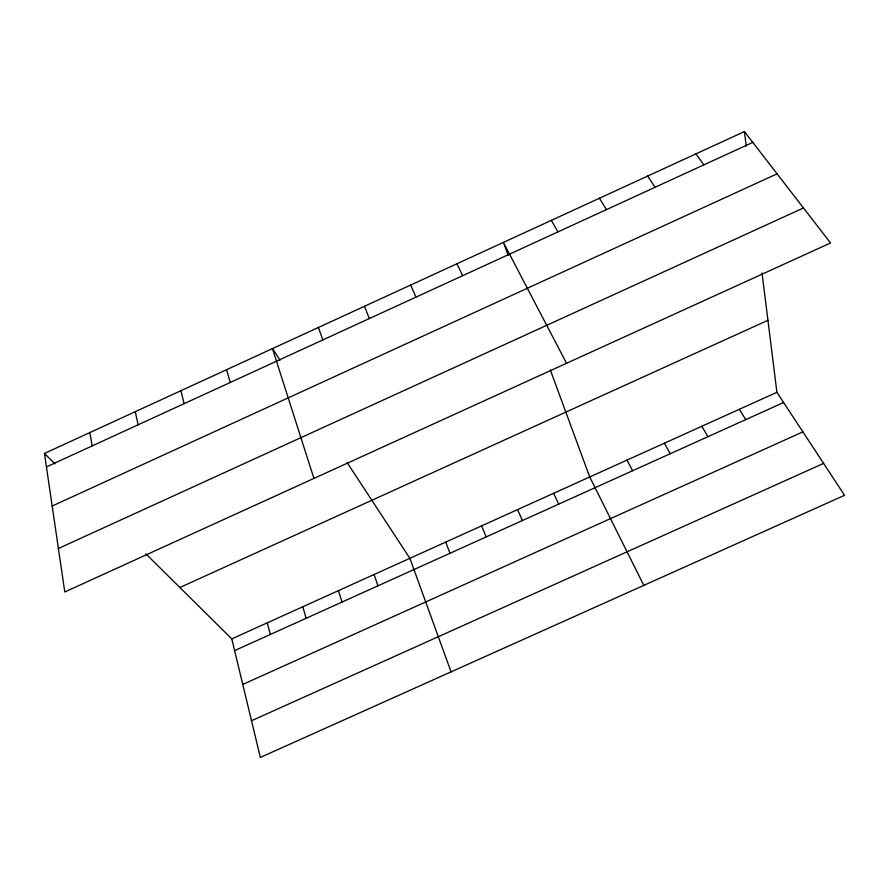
<?xml version="1.0" encoding="UTF-8"?>
<svg xmlns="http://www.w3.org/2000/svg" width="889" height="889" viewBox="0 0 889 889"><rect width="100%" height="100%" fill="white"/><g stroke="black" fill="none" stroke-linecap="round" stroke-linejoin="round"><path stroke-width="1.33" d="M44.45 453.457L744.426 131.572L830.537 242.975L64.786 591.963L44.45 453.457L54.907 463.814M46.428 466.925L752.783 142.384M52.173 506.041L777.086 173.822M58.407 548.502L803.478 207.97M179.878 587.507L767.929 320.296M145.852 553.836L231.785 638.88L776.908 392.305L762.04 272.99M234.607 650.615L783.598 402.495M242.764 684.452L802.889 431.876M251.509 720.746L823.603 463.402M695.954 153.853L703.866 164.854M647.625 176.078L655.093 187.268M776.908 392.305L844.55 495.306L260.355 757.428L231.785 638.88M280.002 360.112L272.456 348.599L313.928 478.415M347.121 462.558L409.873 558.325L451.067 671.862M739.315 409.307L745.738 419.608M599.419 198.247L606.431 209.626M701.799 426.276L707.955 436.677M551.336 220.361L557.914 231.918M664.361 443.211L670.25 453.723M627.001 460.113L632.624 470.726M566.549 363.29L503.385 242.408L508.13 255.299M643.814 585.373L589.718 476.971L550.324 369.946M456.968 263.755L462.68 275.679M553.614 493.306L558.703 504.141M517.565 509.608L522.41 520.543M410.662 285.047L415.952 297.148M481.594 525.877L486.183 536.912M364.479 306.294L369.346 318.562M445.7 542.123L450.023 553.258M318.406 327.474L322.863 339.92M374.113 574.505L377.936 585.84M338.42 590.64L341.998 602.086M302.805 606.754L306.127 618.288M226.628 369.68L230.24 382.47M267.256 622.833L270.334 634.468M180.912 390.704L184.112 403.662M135.306 411.674L138.095 424.809M89.822 432.587L92.2 445.889M744.426 131.572L746.238 146.185"/></g></svg>
